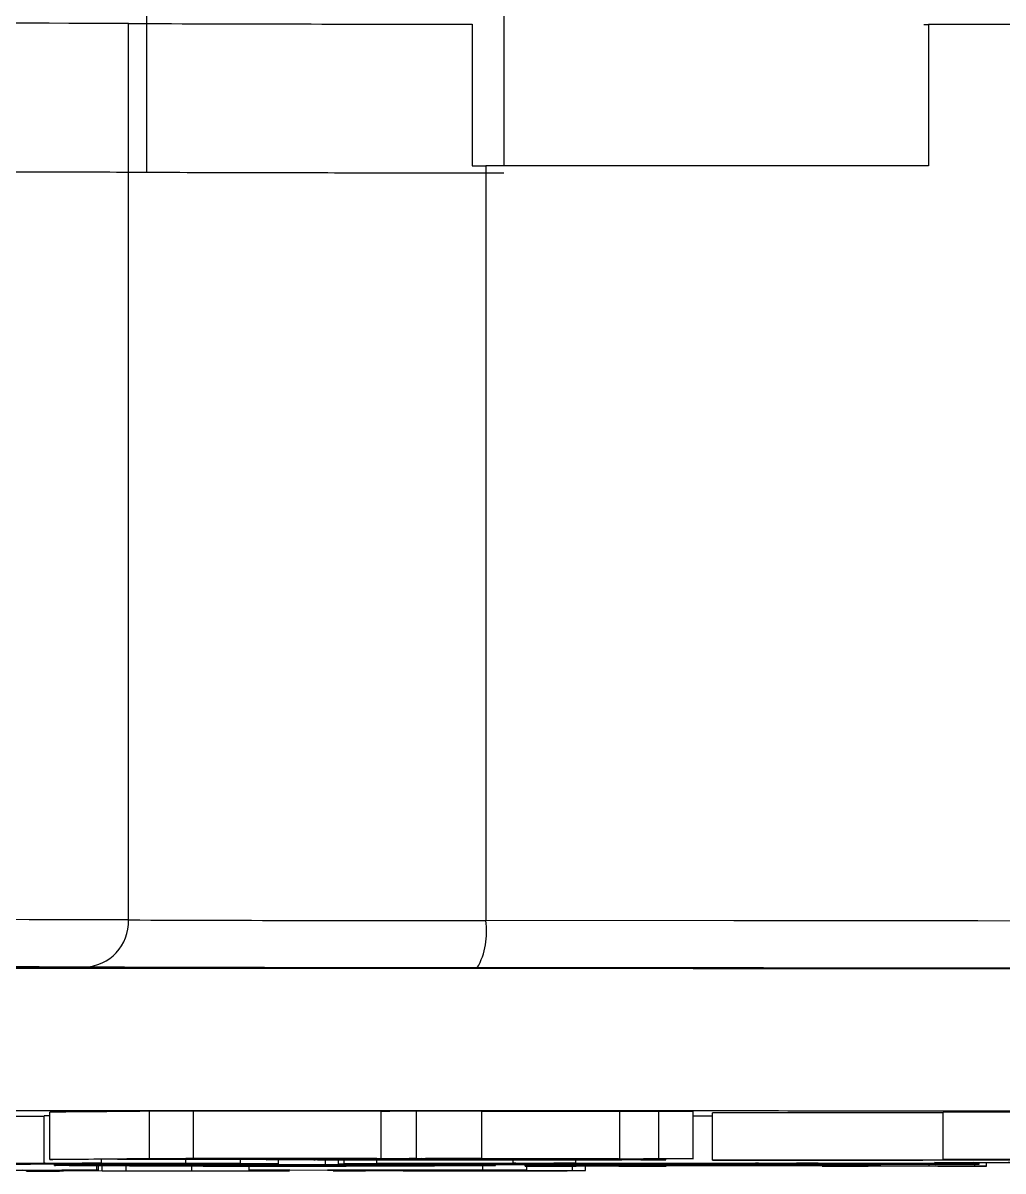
# Model space of a CAD drawing. Header units: millimetres. Extents: x 2687 to 4367, y 1046 to 2234.
# Drawn here: x 3437.96 to 3458.74, y 1311.98 to 1336.31 of the extents above; entities that cross this region are included whole.
import ezdxf

# ---------------------------------------------------------------- set-up
doc = ezdxf.new("R2010")
doc.units = ezdxf.units.MM

msp = doc.modelspace()

# ---------------------------------------------------------------- linework, layer by layer
at = {"color": 7, "linetype": 'Continuous', "lineweight": 25}
for p, q in [((3448.154, 1367.718), (3448.154, 1333.29)), ((3440.584, 1333.146), (3440.584, 1366.98)), ((3440.199, 1317.303), (3440.199, 1336.303)), ((3447.484, 1336.29), (3447.484, 1333.29)), ((3457.054, 1336.284), (3457.157, 1336.285)), ((3457.157, 1336.285), (3457.157, 1333.285)), ((3447.771, 1333.29), (3447.771, 1317.29)), ((3438.408, 1313.14), (3436.847, 1313.14)), ((3438.532, 1313.148), (3438.408, 1313.148)), ((3438.408, 1312.148), (3438.408, 1313.148)), ((3438.532, 1312.229), (3438.532, 1313.229)), ((3441.573, 1313.247), (3440.633, 1313.249)), ((3440.633, 1313.249), (3440.633, 1312.249)), ((3445.552, 1313.245), (3441.573, 1313.247)), ((3441.573, 1312.247), (3441.573, 1313.247)), ((3445.552, 1312.245), (3445.552, 1313.245)), ((3447.684, 1313.25), (3446.304, 1313.253)), ((3446.304, 1312.253), (3446.304, 1313.253)), ((3447.684, 1312.25), (3447.684, 1313.25)), ((3450.609, 1313.242), (3447.684, 1313.244)), ((3451.436, 1313.244), (3450.609, 1313.242)), ((3450.609, 1312.242), (3450.609, 1313.242)), ((3452.166, 1313.241), (3451.436, 1313.244)), ((3451.436, 1312.244), (3451.436, 1313.244)), ((3452.166, 1312.241), (3452.166, 1313.241)), ((3452.578, 1313.145), (3452.166, 1313.145)), ((3452.578, 1312.214), (3452.578, 1313.214)), ((3461.537, 1313.223), (3457.468, 1313.23)), ((3457.468, 1312.23), (3457.468, 1313.23)), ((3434.767, 1312.137), (3441.759, 1312.137)), ((3436.443, 1312.14), (3438.465, 1312.14)), ((3441.413, 1312.14), (3436.558, 1312.14)), ((3438.061, 1312.136), (3436.674, 1312.136)), ((3438.119, 1312.123), (3437.425, 1312.122)), ((3437.772, 1312.133), (3438.061, 1312.136)), ((3438.061, 1312.133), (3441.644, 1312.133)), ((3439.506, 1312.132), (3438.119, 1312.132)), ((3438.119, 1312.132), (3438.119, 1312.123)), ((3438.408, 1312.148), (3439.621, 1312.147)), ((3439.652, 1312.23), (3438.532, 1312.229)), ((3438.63, 1312.101), (3438.63, 1312.132)), ((3443.378, 1312.136), (3439.159, 1312.136)), ((3439.621, 1312.147), (3439.217, 1312.146)), ((3439.217, 1312.146), (3439.217, 1312.14)), ((3439.217, 1312.14), (3441.413, 1312.14)), ((3439.506, 1312.123), (3439.506, 1312.132)), ((3440.199, 1312.124), (3439.506, 1312.123)), ((3439.523, 1312.001), (3439.523, 1312.123)), ((3439.56, 1312), (3439.56, 1312.123)), ((3439.621, 1312.147), (3439.621, 1312.23)), ((3439.635, 1311.983), (3439.635, 1312.123)), ((3439.87, 1312.232), (3439.652, 1312.23)), ((3443.916, 1312.23), (3439.87, 1312.232)), ((3440.656, 1312.239), (3439.963, 1312.232)), ((3439.963, 1312.232), (3444.008, 1312.23)), ((3440.147, 1311.983), (3440.147, 1312.122)), ((3441.702, 1312.132), (3440.199, 1312.132)), ((3440.199, 1312.132), (3440.199, 1312.124)), ((3440.199, 1312.122), (3440.199, 1312.124)), ((3440.199, 1312.122), (3440.199, 1312.122)), ((3440.633, 1312.249), (3441.573, 1312.247)), ((3444.702, 1312.237), (3440.656, 1312.239)), ((3441.414, 1312.246), (3440.749, 1312.24)), ((3440.749, 1312.24), (3444.794, 1312.238)), ((3441.413, 1312.146), (3441.413, 1312.231)), ((3441.413, 1312.14), (3441.413, 1312.146)), ((3441.413, 1312.146), (3442.569, 1312.145)), ((3441.413, 1312.139), (3441.413, 1312.14)), ((3442.164, 1312.139), (3441.413, 1312.139)), ((3445.459, 1312.244), (3441.414, 1312.246)), ((3441.538, 1311.983), (3441.538, 1312.12)), ((3441.573, 1312.247), (3445.552, 1312.245)), ((3441.644, 1312.133), (3441.644, 1312.136)), ((3441.644, 1312.133), (3442.048, 1312.134)), ((3441.702, 1312.123), (3441.702, 1312.132)), ((3441.759, 1312.137), (3441.759, 1312.139)), ((3441.759, 1312.137), (3442.453, 1312.138)), ((3442.048, 1312.134), (3442.048, 1312.136)), ((3442.048, 1312.134), (3442.858, 1312.133)), ((3442.569, 1312.145), (3442.106, 1312.144)), ((3442.106, 1312.144), (3442.108, 1312.143)), ((3442.164, 1312.139), (3442.164, 1312.144)), ((3442.453, 1312.138), (3442.453, 1312.144)), ((3442.453, 1312.138), (3443.378, 1312.136)), ((3442.858, 1312.133), (3442.453, 1312.132)), ((3442.453, 1312.132), (3442.453, 1312.123)), ((3442.455, 1312.123), (3442.455, 1312.132)), ((3442.569, 1312.145), (3442.569, 1312.23)), ((3442.752, 1312.002), (3442.752, 1312.132)), ((3442.858, 1312.133), (3442.858, 1312.136)), ((3443.118, 1312.23), (3443.118, 1312.222)), ((3443.173, 1312.223), (3443.916, 1312.23)), ((3443.173, 1312.223), (3443.173, 1312.23)), ((3443.256, 1312.116), (3443.256, 1312.136)), ((3443.307, 1312.087), (3443.307, 1312.136)), ((3443.378, 1312.136), (3443.378, 1312.23)), ((3443.886, 1312.098), (3443.886, 1312.099)), ((3443.886, 1312.099), (3447.979, 1312.099)), ((3444.371, 1312.098), (3443.886, 1312.098)), ((3444.008, 1312.23), (3444.702, 1312.237)), ((3444.008, 1312.237), (3444.008, 1312.23)), ((3444.858, 1312.229), (3444.162, 1312.223)), ((3449.541, 1312.217), (3444.28, 1312.219)), ((3444.371, 1312.116), (3444.371, 1312.219)), ((3444.649, 1312.125), (3444.649, 1312.219)), ((3444.707, 1312.125), (3444.649, 1312.125)), ((3444.765, 1312.134), (3444.765, 1312.219)), ((3445.285, 1312.133), (3444.765, 1312.134)), ((3444.765, 1312.134), (3448.405, 1312.134)), ((3444.794, 1312.238), (3445.459, 1312.244)), ((3444.794, 1312.244), (3444.794, 1312.238)), ((3444.802, 1312.221), (3444.802, 1312.229)), ((3444.802, 1312.221), (3449.456, 1312.218)), ((3449.04, 1312.227), (3444.858, 1312.229)), ((3445.644, 1312.236), (3444.951, 1312.23)), ((3444.951, 1312.23), (3449.132, 1312.228)), ((3445.168, 1312.115), (3445.168, 1312.133)), ((3445.342, 1312.09), (3445.342, 1312.096)), ((3445.92, 1312.121), (3445.4, 1312.122)), ((3445.4, 1312.122), (3450.833, 1312.122)), ((3445.458, 1312.145), (3445.458, 1312.219)), ((3445.92, 1312.144), (3445.458, 1312.145)), ((3445.458, 1312.145), (3448.405, 1312.145)), ((3449.826, 1312.234), (3445.644, 1312.236)), ((3446.402, 1312.244), (3445.737, 1312.237)), ((3445.737, 1312.237), (3449.918, 1312.235)), ((3446.556, 1312.144), (3445.92, 1312.144)), ((3446.046, 1312.116), (3446.685, 1312.108)), ((3446.685, 1312.108), (3446.199, 1312.108)), ((3446.304, 1312.253), (3447.684, 1312.25)), ((3450.583, 1312.242), (3446.402, 1312.244)), ((3447.034, 1312.249), (3446.494, 1312.244)), ((3446.494, 1312.244), (3450.609, 1312.242)), ((3448.405, 1312.144), (3446.556, 1312.144)), ((3448.81, 1312.133), (3446.672, 1312.133)), ((3446.685, 1312.133), (3446.685, 1312.108)), ((3446.685, 1312.096), (3446.685, 1312.087)), ((3447.684, 1312.25), (3447.034, 1312.249)), ((3457.305, 1312.121), (3447.307, 1312.121)), ((3447.979, 1312.098), (3447.575, 1312.098)), ((3447.709, 1312.004), (3447.709, 1312.098)), ((3447.77, 1312.127), (3450.833, 1312.127)), ((3448.232, 1312.126), (3447.77, 1312.127)), ((3447.979, 1312.099), (3447.979, 1312.121)), ((3447.979, 1312.099), (3447.979, 1312.098)), ((3448.868, 1312.126), (3448.232, 1312.126)), ((3448.348, 1312.148), (3448.348, 1312.217)), ((3448.348, 1312.148), (3449.677, 1312.147)), ((3448.405, 1312.134), (3448.405, 1312.144)), ((3448.602, 1312.087), (3448.602, 1312.121)), ((3448.602, 1312.086), (3448.602, 1312.087)), ((3448.602, 1312.087), (3448.845, 1312.087)), ((3451.596, 1312.086), (3448.602, 1312.086)), ((3448.641, 1312.001), (3448.641, 1312.086)), ((3448.845, 1312.087), (3448.845, 1312.121)), ((3448.855, 1312.225), (3449.04, 1312.227)), ((3448.855, 1312.225), (3448.855, 1312.227)), ((3449.975, 1312.226), (3448.855, 1312.225)), ((3450.833, 1312.126), (3448.868, 1312.126)), ((3449.132, 1312.235), (3449.132, 1312.228)), ((3449.132, 1312.228), (3449.826, 1312.234)), ((3449.677, 1312.147), (3449.215, 1312.146)), ((3449.215, 1312.146), (3449.215, 1312.145)), ((3449.215, 1312.145), (3453.549, 1312.145)), ((3453.549, 1312.144), (3449.215, 1312.144)), ((3449.215, 1312.144), (3449.215, 1312.141)), ((3449.215, 1312.141), (3453.549, 1312.141)), ((3453.549, 1312.14), (3449.215, 1312.14)), ((3449.215, 1312.14), (3449.215, 1312.137)), ((3449.215, 1312.137), (3453.549, 1312.137)), ((3453.549, 1312.136), (3449.215, 1312.136)), ((3449.215, 1312.136), (3449.215, 1312.134)), ((3449.215, 1312.134), (3453.549, 1312.134)), ((3449.456, 1312.218), (3449.456, 1312.226)), ((3449.608, 1311.99), (3449.608, 1312.086)), ((3449.677, 1312.147), (3449.677, 1312.226)), ((3449.735, 1312.089), (3449.735, 1312.121)), ((3449.735, 1312.089), (3452.887, 1312.116)), ((3452.971, 1312.133), (3449.85, 1312.133)), ((3449.884, 1311.99), (3449.884, 1312.086)), ((3449.918, 1312.235), (3450.583, 1312.242)), ((3449.918, 1312.242), (3449.918, 1312.235)), ((3450.609, 1312.242), (3451.436, 1312.244)), ((3451.353, 1312.097), (3450.625, 1312.09)), ((3450.775, 1312.132), (3450.775, 1312.133)), ((3450.775, 1312.132), (3452.104, 1312.131)), ((3450.833, 1312.122), (3450.833, 1312.126)), ((3451.023, 1312.225), (3451.359, 1312.225)), ((3454.988, 1312.097), (3451.353, 1312.097)), ((3451.353, 1312.087), (3451.353, 1312.097)), ((3451.353, 1312.087), (3451.596, 1312.087)), ((3451.436, 1312.244), (3452.166, 1312.241)), ((3452.166, 1312.241), (3451.449, 1312.24)), ((3453.211, 1312.113), (3451.515, 1312.098)), ((3451.515, 1312.098), (3454.907, 1312.098)), ((3452.104, 1312.131), (3451.584, 1312.13)), ((3451.584, 1312.13), (3451.584, 1312.127)), ((3451.584, 1312.127), (3453.144, 1312.127)), ((3454.878, 1312.126), (3451.584, 1312.126)), ((3451.584, 1312.126), (3451.584, 1312.122)), ((3451.584, 1312.122), (3455.225, 1312.122)), ((3451.59, 1312.218), (3451.59, 1312.24)), ((3451.596, 1312.087), (3451.596, 1312.097)), ((3451.596, 1312.087), (3451.596, 1312.086)), ((3452.104, 1312.131), (3452.104, 1312.133)), ((3452.627, 1312.213), (3452.578, 1312.214)), ((3452.887, 1312.116), (3452.887, 1312.121)), ((3452.887, 1312.116), (3454.098, 1312.116)), ((3453.144, 1312.127), (3453.144, 1312.136)), ((3453.144, 1312.127), (3453.838, 1312.128)), ((3453.292, 1312.113), (3453.211, 1312.113)), ((3454.907, 1312.098), (3453.292, 1312.113)), ((3458.057, 1312.133), (3453.318, 1312.133)), ((3453.491, 1312.148), (3454.82, 1312.147)), ((3453.549, 1312.141), (3453.549, 1312.144)), ((3453.549, 1312.137), (3453.549, 1312.14)), ((3453.549, 1312.134), (3453.549, 1312.136)), ((3453.838, 1312.128), (3454.878, 1312.126)), ((3454.098, 1312.116), (3454.098, 1312.121)), ((3454.098, 1312.116), (3457.17, 1312.089)), ((3454.82, 1312.147), (3454.358, 1312.146)), ((3454.358, 1312.146), (3454.358, 1312.145)), ((3454.358, 1312.145), (3455.687, 1312.145)), ((3457.536, 1312.144), (3454.358, 1312.144)), ((3454.358, 1312.144), (3454.358, 1312.134)), ((3454.358, 1312.134), (3455.745, 1312.134)), ((3454.904, 1312.087), (3454.904, 1312.097)), ((3454.904, 1312.086), (3454.904, 1312.087)), ((3454.904, 1312.087), (3455.228, 1312.087)), ((3458.383, 1312.086), (3454.904, 1312.086)), ((3455.794, 1312.089), (3454.988, 1312.097)), ((3455.225, 1312.122), (3455.225, 1312.133)), ((3455.225, 1312.122), (3456.092, 1312.124)), ((3455.228, 1312.087), (3455.228, 1312.095)), ((3455.687, 1312.145), (3456.438, 1312.146)), ((3455.745, 1312.134), (3455.745, 1312.144)), ((3455.745, 1312.134), (3456.727, 1312.136)), ((3456.092, 1312.124), (3457.305, 1312.121)), ((3456.438, 1312.146), (3457.536, 1312.144)), ((3456.727, 1312.136), (3456.727, 1312.144)), ((3456.727, 1312.136), (3458.057, 1312.133)), ((3457.17, 1312.089), (3457.17, 1312.121)), ((3457.612, 1312.228), (3457.468, 1312.23)), ((3457.468, 1312.23), (3461.537, 1312.223)), ((3457.536, 1312.144), (3457.536, 1312.156)), ((3458.057, 1312.133), (3458.057, 1312.154)), ((3458.14, 1312.087), (3458.14, 1312.154)), ((3458.14, 1312.087), (3458.383, 1312.087)), ((3458.23, 1312.128), (3458.23, 1312.154)), ((3458.23, 1312.128), (3458.23, 1312.128)), ((3458.383, 1312.087), (3458.383, 1312.153)), ((3458.383, 1312.087), (3458.383, 1312.086)), ((3437.102, 1312), (3439.523, 1312.001)), ((3438.81, 1311.983), (3437.959, 1311.999)), ((3438.034, 1311.982), (3438.034, 1311.998)), ((3438.071, 1311.981), (3438.034, 1311.982)), ((3438.034, 1311.982), (3438.394, 1311.982)), ((3443.378, 1311.983), (3438.071, 1311.981)), ((3438.394, 1311.982), (3438.394, 1311.991)), ((3438.784, 1311.999), (3439.635, 1311.983)), ((3439.56, 1312), (3439.2, 1312)), ((3439.523, 1312.001), (3439.56, 1312)), ((3440.147, 1311.983), (3441.538, 1311.983)), ((3442.752, 1312.002), (3447.709, 1312.004)), ((3442.82, 1312.001), (3442.752, 1312.002)), ((3443.072, 1312.001), (3442.82, 1312.001)), ((3443.339, 1311.987), (3443.609, 1311.987)), ((3443.609, 1311.987), (3443.378, 1311.983)), ((3445.206, 1311.985), (3443.617, 1312)), ((3444.426, 1312.001), (3445.116, 1311.994)), ((3444.536, 1311.984), (3444.536, 1311.992)), ((3444.603, 1311.983), (3444.536, 1311.984)), ((3444.536, 1311.984), (3444.838, 1311.984)), ((3449.76, 1311.986), (3444.603, 1311.983)), ((3446.208, 1312.003), (3444.792, 1312.002)), ((3444.838, 1311.984), (3444.838, 1311.989)), ((3445.116, 1311.994), (3445.116, 1312.002)), ((3445.116, 1311.994), (3446.582, 1311.995)), ((3446.647, 1311.994), (3445.181, 1311.993)), ((3445.181, 1311.993), (3446.016, 1311.985)), ((3446.016, 1311.985), (3446.016, 1311.994)), ((3446.559, 1311.985), (3446.559, 1311.994)), ((3446.559, 1311.985), (3447.873, 1311.985)), ((3447.32, 1311.997), (3447.254, 1311.998)), ((3447.254, 1311.998), (3447.557, 1311.998)), ((3447.557, 1311.998), (3448.212, 1311.992)), ((3447.709, 1312.004), (3448.641, 1312.001)), ((3447.909, 1311.992), (3447.865, 1311.992)), ((3447.873, 1311.985), (3447.873, 1311.992)), ((3448.212, 1311.992), (3447.909, 1311.992)), ((3448.641, 1312.001), (3448.412, 1312)), ((3449.608, 1311.99), (3449.884, 1311.99)), ((3449.884, 1311.99), (3449.76, 1311.986))]:
    msp.add_line(p, q, dxfattribs=at)
at = {"color": 7, "linetype": 'Continuous', "lineweight": 25, "flags": 128}
for points in [[(3510.285, 1336.169), (3509.494, 1336.175), (3507.624, 1336.186), (3505.41, 1336.196), (3502.862, 1336.207), (3499.992, 1336.216), (3496.813, 1336.226), (3493.34, 1336.235), (3489.59, 1336.243), (3485.578, 1336.251), (3481.325, 1336.259), (3476.85, 1336.265), (3472.174, 1336.271), (3467.318, 1336.276), (3462.304, 1336.281), (3457.157, 1336.285)], [(3447.484, 1333.29), (3447.52, 1333.29), (3447.555, 1333.29), (3447.591, 1333.29), (3447.627, 1333.29), (3447.663, 1333.29), (3447.699, 1333.29), (3447.735, 1333.29), (3447.771, 1333.29)], [(3457.157, 1333.285), (3456, 1333.286), (3454.838, 1333.286), (3453.67, 1333.287), (3452.499, 1333.288), (3451.323, 1333.288), (3450.142, 1333.289), (3448.958, 1333.289), (3447.771, 1333.29)], [(3512.168, 1317.152), (3511.027, 1317.163), (3509.536, 1317.174), (3507.7, 1317.185), (3505.529, 1317.196), (3503.031, 1317.206), (3500.219, 1317.216), (3497.104, 1317.225), (3493.702, 1317.234), (3490.027, 1317.242), (3486.096, 1317.25), (3481.927, 1317.258), (3477.538, 1317.264), (3472.95, 1317.27), (3468.183, 1317.276), (3463.259, 1317.28), (3458.201, 1317.284), (3453.03, 1317.287), (3447.771, 1317.29)], [(3461.692, 1316.262), (3456.988, 1316.266), (3452.167, 1316.269), (3447.253, 1316.272), (3442.269, 1316.273), (3437.242, 1316.274), (3432.196, 1316.274), (3427.157, 1316.274), (3422.149, 1316.272), (3417.197, 1316.27), (3412.326, 1316.268), (3407.56, 1316.264), (3402.924, 1316.26), (3398.439, 1316.255), (3394.129, 1316.249)], [(3437.135, 1316.306), (3437.962, 1316.303), (3438.481, 1316.301), (3438.658, 1316.298)], [(3438.658, 1316.298), (3438.481, 1316.295), (3437.962, 1316.292), (3437.135, 1316.29)], [(3457.281, 1312.159), (3457.467, 1312.162), (3458.005, 1312.164), (3458.844, 1312.166), (3459.901, 1312.167), (3461.073, 1312.167), (3462.245, 1312.167), (3463.302, 1312.166), (3464.141, 1312.164), (3464.68, 1312.162), (3464.865, 1312.159), (3464.68, 1312.157), (3464.141, 1312.154), (3463.302, 1312.152), (3462.245, 1312.151), (3461.073, 1312.151), (3459.901, 1312.151), (3458.844, 1312.152), (3458.005, 1312.154), (3457.467, 1312.157), (3457.281, 1312.159)], [(3458.102, 1312.159), (3458.281, 1312.161), (3458.797, 1312.163), (3459.588, 1312.165), (3460.557, 1312.165), (3461.589, 1312.165), (3462.559, 1312.165), (3463.35, 1312.163), (3463.865, 1312.161), (3464.045, 1312.159), (3463.865, 1312.157), (3463.35, 1312.155), (3462.559, 1312.154), (3461.589, 1312.153), (3460.557, 1312.153), (3459.588, 1312.154), (3458.797, 1312.155), (3458.281, 1312.157), (3458.102, 1312.159)]]:
    msp.add_lwpolyline(points, dxfattribs=at)
at = {"color": 7, "linetype": 'Continuous', "lineweight": 25}
for centre, radius, start, end in [((3433.458, -656), 1992.314, 89.806162, 90.193839), ((3447.178, 3151.186), 1814.896, 269.779653, 270.009649), ((3433.458, -675), 1992.314, 89.806162, 90.193839), ((3439.228, 1317.273), 0.971, 272.0036, 1.8174), ((3447.332, 3192.375), 1875.085, 269.782038, 270.013422), ((3446.228, 1317.048), 1.561, 330.8519, 8.9032)]:
    msp.add_arc(centre, radius, start, end, dxfattribs=at)
for points in [[(3440.584, 1333.146), (3440.259, 1333.147), (3439.609, 1333.15), (3437.898, 1333.153), (3435.829, 1333.156), (3433.536, 1333.156), (3431.243, 1333.156), (3429.175, 1333.153), (3427.463, 1333.15), (3426.813, 1333.147), (3426.488, 1333.146)], [(3448.154, 1333.132), (3447.315, 1333.132), (3445.636, 1333.133), (3443.454, 1333.136), (3441.655, 1333.14), (3440.941, 1333.144), (3440.584, 1333.146)]]:
    msp.add_open_spline(points, degree=3, dxfattribs=at)
for points, knots in [([(3439.262, 1316.303), (3438.998, 1316.304), (3438.457, 1316.306), (3437.039, 1316.309), (3435.323, 1316.311), (3433.458, 1316.311), (3431.594, 1316.311), (3429.878, 1316.309), (3428.46, 1316.306), (3427.918, 1316.304), (3427.654, 1316.303)], [0, 0, 0, 0, 0.122089, 0.25, 0.377911, 0.5, 0.622089, 0.75, 0.877911, 1, 1, 1, 1]), ([(3447.592, 1316.288), (3446.689, 1316.288), (3444.852, 1316.289), (3442.439, 1316.293), (3440.449, 1316.297), (3439.653, 1316.301), (3439.262, 1316.303)], [0, 0, 0, 0, 0.245796, 0.5, 0.754204, 1, 1, 1, 1]), ([(3511.184, 1316.152), (3510.657, 1316.157), (3509.595, 1316.168), (3507.056, 1316.184), (3503.787, 1316.199), (3499.724, 1316.214), (3494.913, 1316.228), (3489.42, 1316.241), (3483.327, 1316.253), (3476.724, 1316.263), (3469.745, 1316.272), (3462.502, 1316.279), (3455.125, 1316.284), (3450.088, 1316.287), (3447.592, 1316.288)], [0, 0, 0, 0, 0.0799588, 0.1613715, 0.2441424, 0.3288926, 0.4142166, 0.5, 0.5857784, 0.6711024, 0.7558576, 0.8386237, 0.9200388, 1, 1, 1, 1]), ([(3365.013, 1313.124), (3365.061, 1313.128), (3365.167, 1313.136), (3366.037, 1313.148), (3367.518, 1313.162), (3369.693, 1313.176), (3372.524, 1313.189), (3376.038, 1313.202), (3380.192, 1313.214), (3384.935, 1313.225), (3390.196, 1313.235), (3395.888, 1313.244), (3401.911, 1313.252), (3408.134, 1313.258), (3414.5, 1313.262), (3420.852, 1313.266), (3427.191, 1313.268), (3433.458, 1313.268), (3439.726, 1313.268), (3446.064, 1313.266), (3452.417, 1313.262), (3458.782, 1313.258), (3465.006, 1313.252), (3471.028, 1313.244), (3476.72, 1313.235), (3481.982, 1313.225), (3486.725, 1313.214), (3490.879, 1313.202), (3494.393, 1313.189), (3497.224, 1313.176), (3499.399, 1313.162), (3500.88, 1313.148), (3501.751, 1313.136), (3501.858, 1313.128), (3501.906, 1313.124)], [0, 0, 0, 0, 0.023828, 0.053273, 0.084485, 0.115699, 0.147957, 0.180726, 0.213842, 0.247136, 0.28043, 0.313546, 0.346314, 0.378573, 0.409785, 0.440999, 0.470442, 0.499888, 0.529332, 0.558778, 0.58999, 0.621203, 0.653462, 0.68623, 0.719347, 0.752641, 0.785934, 0.819051, 0.851819, 0.884078, 0.915289, 0.946503, 0.975948, 1, 1, 1, 1]), ([(3440.633, 1313.249), (3440.502, 1313.247), (3440.126, 1313.243), (3439.437, 1313.237), (3438.834, 1313.232), (3438.532, 1313.229)], [0, 0, 0, 0, 0.212583, 0.606196, 1, 1, 1, 1]), ([(3446.304, 1313.253), (3446.242, 1313.252), (3446.116, 1313.25), (3445.867, 1313.248), (3445.673, 1313.246), (3445.552, 1313.245)], [0, 0, 0, 0, 0.272745, 0.545491, 1, 1, 1, 1]), ([(3457.468, 1313.215), (3456.582, 1313.215), (3454.989, 1313.214), (3453.319, 1313.214), (3452.578, 1313.214)], [0, 0, 0, 0, 0.55606, 1, 1, 1, 1]), ([(3439.159, 1312.136), (3439.036, 1312.136), (3438.79, 1312.135), (3438.416, 1312.134), (3438.201, 1312.133), (3438.061, 1312.133)], [0, 0, 0, 0, 0.2597624, 0.5194021, 1, 1, 1, 1]), ([(3438.464, 1312.142), (3438.463, 1312.142), (3438.462, 1312.143), (3438.454, 1312.145), (3438.425, 1312.147), (3438.408, 1312.148)], [0, 0, 0, 0, 0.167053, 0.501629, 1, 1, 1, 1]), ([(3438.532, 1312.229), (3438.697, 1312.23), (3439.167, 1312.234), (3439.889, 1312.241), (3440.385, 1312.246), (3440.633, 1312.249)], [0, 0, 0, 0, 0.212581, 0.606192, 1, 1, 1, 1]), ([(3438.63, 1312.101), (3438.658, 1312.102), (3438.731, 1312.106), (3439.485, 1312.11), (3440.637, 1312.114), (3441.714, 1312.116), (3442.636, 1312.116), (3443.154, 1312.116), (3443.256, 1312.116)], [0, 0, 0, 0, 0.211208, 0.543916, 0.70607, 0.836311, 0.967456, 1, 1, 1, 1]), ([(3443.301, 1312.086), (3442.715, 1312.086), (3441.722, 1312.086), (3440.549, 1312.088), (3439.514, 1312.091), (3438.778, 1312.095), (3438.676, 1312.099), (3438.63, 1312.101)], [0, 0, 0, 0, 0.187422, 0.316972, 0.445984, 0.752119, 1, 1, 1, 1]), ([(3443.206, 1312.115), (3442.967, 1312.115), (3442.495, 1312.115), (3441.744, 1312.114), (3440.938, 1312.112), (3440.301, 1312.108), (3440.014, 1312.104), (3439.986, 1312.102), (3439.972, 1312.101)], [0, 0, 0, 0, 0.087728, 0.173959, 0.328461, 0.554861, 0.777023, 1, 1, 1, 1]), ([(3439.972, 1312.101), (3440.002, 1312.099), (3440.061, 1312.096), (3440.515, 1312.093), (3441.05, 1312.09), (3441.747, 1312.088), (3442.505, 1312.087), (3443.052, 1312.087), (3443.307, 1312.087)], [0, 0, 0, 0, 0.254742, 0.50973, 0.682774, 0.792634, 0.903219, 1, 1, 1, 1]), ([(3440.199, 1312.122), (3440.365, 1312.122), (3440.695, 1312.122), (3441.081, 1312.122), (3441.354, 1312.122), (3441.496, 1312.122), (3441.598, 1312.122), (3441.66, 1312.123), (3441.695, 1312.123), (3441.699, 1312.123), (3441.702, 1312.123)], [0, 0, 0, 0, 0.291265, 0.577908, 0.673859, 0.770575, 0.821169, 0.872133, 0.929983, 1, 1, 1, 1]), ([(3441.471, 1312.12), (3441.436, 1312.12), (3441.37, 1312.121), (3441.072, 1312.121), (3440.675, 1312.122), (3440.353, 1312.122), (3440.199, 1312.122)], [0, 0, 0, 0, 0.215567, 0.407136, 0.716043, 1, 1, 1, 1]), ([(3442.453, 1312.123), (3442.45, 1312.123), (3442.445, 1312.122), (3442.265, 1312.121), (3441.946, 1312.12), (3441.649, 1312.12), (3441.471, 1312.12)], [0, 0, 0, 0, 0.273904, 0.481798, 0.689877, 1, 1, 1, 1]), ([(3442.116, 1312.142), (3442.12, 1312.141), (3442.128, 1312.14), (3442.152, 1312.14), (3442.164, 1312.139)], [0, 0, 0, 0, 0.499804, 1, 1, 1, 1]), ([(3444.28, 1312.219), (3444.085, 1312.219), (3443.761, 1312.219), (3443.382, 1312.22), (3443.173, 1312.221), (3443.092, 1312.222), (3443.143, 1312.222), (3443.173, 1312.223)], [0, 0, 0, 0, 0.2631806, 0.4361155, 0.6100885, 0.7625762, 1, 1, 1, 1]), ([(3446.199, 1312.108), (3445.992, 1312.109), (3445.688, 1312.111), (3444.914, 1312.114), (3444.123, 1312.115), (3443.506, 1312.115), (3443.206, 1312.115)], [0, 0, 0, 0, 0.421189, 0.615596, 0.812628, 1, 1, 1, 1]), ([(3443.256, 1312.116), (3443.394, 1312.116), (3443.655, 1312.116), (3444.027, 1312.116), (3444.256, 1312.116), (3444.371, 1312.116)], [0, 0, 0, 0, 0.356459, 0.676253, 1, 1, 1, 1]), ([(3445.477, 1312.087), (3445.197, 1312.087), (3444.624, 1312.086), (3443.829, 1312.086), (3443.389, 1312.086), (3443.301, 1312.086)], [0, 0, 0, 0, 0.432658, 0.887677, 1, 1, 1, 1]), ([(3443.307, 1312.087), (3443.647, 1312.087), (3444.159, 1312.087), (3444.778, 1312.088), (3445.136, 1312.089), (3445.29, 1312.089), (3445.329, 1312.09), (3445.342, 1312.09)], [0, 0, 0, 0, 0.362877, 0.547963, 0.734409, 0.906428, 1, 1, 1, 1]), ([(3444.162, 1312.223), (3444.135, 1312.222), (3444.106, 1312.222), (3444.148, 1312.222), (3444.151, 1312.222)], [0, 0, 0, 0, 0.9326989, 1, 1, 1, 1]), ([(3444.205, 1312.221), (3444.242, 1312.221), (3444.331, 1312.221), (3444.55, 1312.221), (3444.72, 1312.221), (3444.802, 1312.221)], [0, 0, 0, 0, 0.2728768, 0.6483328, 1, 1, 1, 1]), ([(3444.371, 1312.116), (3444.436, 1312.115), (3444.567, 1312.115), (3444.827, 1312.115), (3445.032, 1312.115), (3445.168, 1312.115)], [0, 0, 0, 0, 0.251708, 0.503436, 1, 1, 1, 1]), ([(3445.342, 1312.096), (3445.336, 1312.096), (3445.325, 1312.097), (3445.189, 1312.097), (3444.989, 1312.098), (3444.703, 1312.098), (3444.487, 1312.098), (3444.371, 1312.098)], [0, 0, 0, 0, 0.257856, 0.422334, 0.5883, 0.779578, 1, 1, 1, 1]), ([(3444.649, 1312.125), (3445.245, 1312.126), (3446.277, 1312.127), (3447.74, 1312.13), (3448.415, 1312.132), (3448.81, 1312.133)], [0, 0, 0, 0, 0.36202, 0.626364, 1, 1, 1, 1]), ([(3449.85, 1312.133), (3449.449, 1312.132), (3448.44, 1312.129), (3446.554, 1312.126), (3445.154, 1312.125), (3444.707, 1312.125)], [0, 0, 0, 0, 0.3105248, 0.7800713, 1, 1, 1, 1]), ([(3445.168, 1312.115), (3445.299, 1312.115), (3445.553, 1312.115), (3445.859, 1312.116), (3445.986, 1312.116), (3446.046, 1312.116)], [0, 0, 0, 0, 0.356531, 0.696322, 1, 1, 1, 1]), ([(3446.672, 1312.133), (3446.505, 1312.133), (3446.189, 1312.133), (3445.724, 1312.133), (3445.432, 1312.133), (3445.285, 1312.133)], [0, 0, 0, 0, 0.35686, 0.67714, 1, 1, 1, 1]), ([(3446.121, 1312.088), (3446.05, 1312.088), (3445.887, 1312.088), (3445.654, 1312.088), (3445.531, 1312.087), (3445.477, 1312.087)], [0, 0, 0, 0, 0.301306, 0.696717, 1, 1, 1, 1]), ([(3445.552, 1312.245), (3445.626, 1312.246), (3445.774, 1312.247), (3446.027, 1312.25), (3446.198, 1312.251), (3446.304, 1312.253)], [0, 0, 0, 0, 0.272744, 0.545492, 1, 1, 1, 1]), ([(3447.307, 1312.121), (3447.141, 1312.121), (3446.824, 1312.121), (3446.36, 1312.121), (3446.067, 1312.121), (3445.92, 1312.121)], [0, 0, 0, 0, 0.35686, 0.67714, 1, 1, 1, 1]), ([(3446.685, 1312.087), (3446.641, 1312.087), (3446.553, 1312.088), (3446.391, 1312.088), (3446.241, 1312.088), (3446.141, 1312.088), (3446.121, 1312.088)], [0, 0, 0, 0, 0.252541, 0.505388, 0.89895, 1, 1, 1, 1]), ([(3447.575, 1312.098), (3447.441, 1312.098), (3447.217, 1312.098), (3446.95, 1312.098), (3446.78, 1312.097), (3446.694, 1312.097), (3446.687, 1312.096), (3446.685, 1312.096)], [0, 0, 0, 0, 0.277602, 0.465557, 0.653489, 0.849158, 1, 1, 1, 1]), ([(3448.405, 1312.145), (3448.404, 1312.145), (3448.401, 1312.146), (3448.386, 1312.147), (3448.362, 1312.148), (3448.348, 1312.148)], [0, 0, 0, 0, 0.279578, 0.559168, 1, 1, 1, 1]), ([(3448.845, 1312.087), (3448.968, 1312.087), (3449.178, 1312.087), (3449.435, 1312.087), (3449.62, 1312.088), (3449.694, 1312.088), (3449.727, 1312.089), (3449.735, 1312.089)], [0, 0, 0, 0, 0.268165, 0.456817, 0.645375, 0.906381, 1, 1, 1, 1]), ([(3449.456, 1312.218), (3449.546, 1312.218), (3449.71, 1312.218), (3449.938, 1312.219), (3450.117, 1312.219), (3450.377, 1312.22), (3450.592, 1312.222), (3450.855, 1312.224), (3451.023, 1312.225)], [0, 0, 0, 0, 0.07162, 0.1296989, 0.1878581, 0.251244, 0.5231342, 1, 1, 1, 1]), ([(3451.59, 1312.218), (3451.426, 1312.217), (3451.148, 1312.217), (3450.562, 1312.216), (3450.031, 1312.216), (3449.682, 1312.216), (3449.541, 1312.217)], [0, 0, 0, 0, 0.312528, 0.530177, 0.809183, 1, 1, 1, 1]), ([(3451.449, 1312.24), (3451.301, 1312.239), (3451.004, 1312.236), (3450.495, 1312.231), (3450.168, 1312.228), (3449.975, 1312.226)], [0, 0, 0, 0, 0.289148, 0.578294, 1, 1, 1, 1]), ([(3450.625, 1312.09), (3450.614, 1312.09), (3450.593, 1312.09), (3450.56, 1312.09), (3450.551, 1312.089), (3450.544, 1312.089)], [0, 0, 0, 0, 0.25022, 0.500508, 1, 1, 1, 1]), ([(3450.544, 1312.089), (3450.553, 1312.089), (3450.567, 1312.088), (3450.645, 1312.088), (3450.742, 1312.087), (3450.896, 1312.087), (3451.107, 1312.087), (3451.268, 1312.087), (3451.353, 1312.087)], [0, 0, 0, 0, 0.284135, 0.450473, 0.560568, 0.671794, 0.825494, 1, 1, 1, 1]), ([(3450.833, 1312.127), (3450.831, 1312.128), (3450.828, 1312.129), (3450.811, 1312.131), (3450.787, 1312.132), (3450.775, 1312.132)], [0, 0, 0, 0, 0.3931299, 0.6965162, 1, 1, 1, 1]), ([(3451.359, 1312.225), (3451.29, 1312.224), (3451.156, 1312.223), (3451.019, 1312.221), (3451.125, 1312.219), (3451.382, 1312.218), (3451.56, 1312.218), (3451.59, 1312.218)], [0, 0, 0, 0, 0.288401, 0.554678, 0.756949, 0.959056, 1, 1, 1, 1]), ([(3452.578, 1312.214), (3453.247, 1312.214), (3454.5, 1312.214), (3456.315, 1312.215), (3458.359, 1312.216), (3460.015, 1312.219), (3460.965, 1312.222), (3461.293, 1312.223)], [0, 0, 0, 0, 0.198997, 0.37265, 0.545625, 0.843257, 1, 1, 1, 1]), ([(3462.14, 1312.221), (3461.717, 1312.22), (3460.651, 1312.217), (3458.428, 1312.214), (3455.488, 1312.213), (3453.578, 1312.213), (3452.627, 1312.213)], [0, 0, 0, 0, 0.185716, 0.467958, 0.734859, 1, 1, 1, 1]), ([(3457.19, 1312.126), (3456.579, 1312.126), (3455.354, 1312.128), (3453.847, 1312.13), (3453.229, 1312.132), (3452.971, 1312.133)], [0, 0, 0, 0, 0.367157, 0.736287, 1, 1, 1, 1]), ([(3453.318, 1312.133), (3453.806, 1312.132), (3454.92, 1312.13), (3456.757, 1312.128), (3457.92, 1312.128), (3458.23, 1312.128)], [0, 0, 0, 0, 0.364385, 0.830851, 1, 1, 1, 1]), ([(3453.549, 1312.145), (3453.548, 1312.145), (3453.546, 1312.146), (3453.533, 1312.147), (3453.507, 1312.148), (3453.491, 1312.148)], [0, 0, 0, 0, 0.270825, 0.541657, 1, 1, 1, 1]), ([(3455.228, 1312.087), (3455.314, 1312.087), (3455.455, 1312.087), (3455.623, 1312.087), (3455.731, 1312.087), (3455.804, 1312.087), (3455.855, 1312.088), (3455.868, 1312.088), (3455.875, 1312.088)], [0, 0, 0, 0, 0.2571295, 0.4181259, 0.5154186, 0.6135569, 0.7719613, 1, 1, 1, 1]), ([(3455.875, 1312.088), (3455.874, 1312.088), (3455.871, 1312.089), (3455.856, 1312.089), (3455.819, 1312.089), (3455.794, 1312.089)], [0, 0, 0, 0, 0.25103, 0.502225, 1, 1, 1, 1]), ([(3457.17, 1312.089), (3457.211, 1312.089), (3457.296, 1312.088), (3457.482, 1312.088), (3457.742, 1312.087), (3457.969, 1312.087), (3458.103, 1312.087), (3458.14, 1312.087)], [0, 0, 0, 0, 0.2538701, 0.5095964, 0.7152017, 0.9203422, 1, 1, 1, 1]), ([(3458.23, 1312.128), (3458.105, 1312.127), (3457.854, 1312.127), (3457.538, 1312.127), (3457.313, 1312.127), (3457.22, 1312.126), (3457.195, 1312.126), (3457.19, 1312.126)], [0, 0, 0, 0, 0.282135, 0.566109, 0.757606, 0.950164, 1, 1, 1, 1]), ([(3459.089, 1312.226), (3458.952, 1312.226), (3458.678, 1312.227), (3458.189, 1312.227), (3457.824, 1312.227), (3457.612, 1312.228)], [0, 0, 0, 0, 0.296385, 0.592978, 1, 1, 1, 1]), ([(3438.394, 1311.982), (3438.483, 1311.982), (3438.607, 1311.982), (3438.741, 1311.982), (3438.798, 1311.983), (3438.821, 1311.983), (3438.814, 1311.983), (3438.81, 1311.983)], [0, 0, 0, 0, 0.36734, 0.515297, 0.663697, 0.845087, 1, 1, 1, 1]), ([(3439.2, 1312), (3439.127, 1312), (3439.014, 1312), (3438.884, 1312), (3438.81, 1312), (3438.776, 1311.999), (3438.781, 1311.999), (3438.784, 1311.999)], [0, 0, 0, 0, 0.311431, 0.483158, 0.654996, 0.813001, 1, 1, 1, 1]), ([(3439.635, 1311.983), (3439.645, 1311.983), (3439.662, 1311.983), (3439.738, 1311.983), (3439.848, 1311.983), (3439.99, 1311.983), (3440.096, 1311.983), (3440.147, 1311.983)], [0, 0, 0, 0, 0.226887, 0.389122, 0.551824, 0.783972, 1, 1, 1, 1]), ([(3441.538, 1311.983), (3441.785, 1311.983), (3442.262, 1311.983), (3442.81, 1311.984), (3443.179, 1311.986), (3443.28, 1311.987), (3443.339, 1311.987)], [0, 0, 0, 0, 0.254501, 0.491089, 0.704746, 1, 1, 1, 1]), ([(3443.617, 1312), (3443.602, 1312.001), (3443.576, 1312.001), (3443.495, 1312.001), (3443.398, 1312.001), (3443.25, 1312.001), (3443.141, 1312.001), (3443.072, 1312.001)], [0, 0, 0, 0, 0.243865, 0.391737, 0.541046, 0.710969, 1, 1, 1, 1]), ([(3444.792, 1312.002), (3444.715, 1312.002), (3444.596, 1312.002), (3444.476, 1312.002), (3444.419, 1312.001), (3444.407, 1312.001), (3444.42, 1312.001), (3444.426, 1312.001)], [0, 0, 0, 0, 0.339866, 0.516986, 0.694619, 0.862206, 1, 1, 1, 1]), ([(3444.838, 1311.984), (3444.929, 1311.984), (3445.054, 1311.984), (3445.175, 1311.984), (3445.223, 1311.985), (3445.227, 1311.985), (3445.212, 1311.985), (3445.206, 1311.985)], [0, 0, 0, 0, 0.37884, 0.527566, 0.676229, 0.889817, 1, 1, 1, 1]), ([(3446.016, 1311.985), (3446.035, 1311.985), (3446.066, 1311.985), (3446.165, 1311.985), (3446.284, 1311.985), (3446.42, 1311.985), (3446.517, 1311.985), (3446.559, 1311.985)], [0, 0, 0, 0, 0.271137, 0.427796, 0.584166, 0.818016, 1, 1, 1, 1]), ([(3448.412, 1312), (3448.223, 1312.001), (3447.842, 1312.002), (3447.203, 1312.002), (3446.616, 1312.003), (3446.319, 1312.003), (3446.208, 1312.003)], [0, 0, 0, 0, 0.324948, 0.652823, 0.870839, 1, 1, 1, 1]), ([(3446.582, 1311.995), (3446.713, 1311.995), (3446.924, 1311.995), (3447.18, 1311.995), (3447.26, 1311.996), (3447.3, 1311.996)], [0, 0, 0, 0, 0.445329, 0.721777, 1, 1, 1, 1]), ([(3447.865, 1311.992), (3447.811, 1311.993), (3447.732, 1311.993), (3447.49, 1311.994), (3447.249, 1311.994), (3446.954, 1311.994), (3446.759, 1311.994), (3446.647, 1311.994)], [0, 0, 0, 0, 0.333895, 0.499037, 0.66578, 0.808284, 1, 1, 1, 1]), ([(3447.353, 1311.996), (3447.354, 1311.996), (3447.389, 1311.997), (3447.356, 1311.997), (3447.325, 1311.997), (3447.32, 1311.997)], [0, 0, 0, 0, 0.02619, 0.843378, 1, 1, 1, 1]), ([(3447.873, 1311.985), (3448.163, 1311.986), (3448.664, 1311.986), (3449.179, 1311.987), (3449.491, 1311.988), (3449.566, 1311.99), (3449.608, 1311.99)], [0, 0, 0, 0, 0.295552, 0.509146, 0.721996, 1, 1, 1, 1])]:
    msp.add_open_spline(points, degree=3, knots=knots, dxfattribs=at)

doc.saveas('drawing.dxf')
